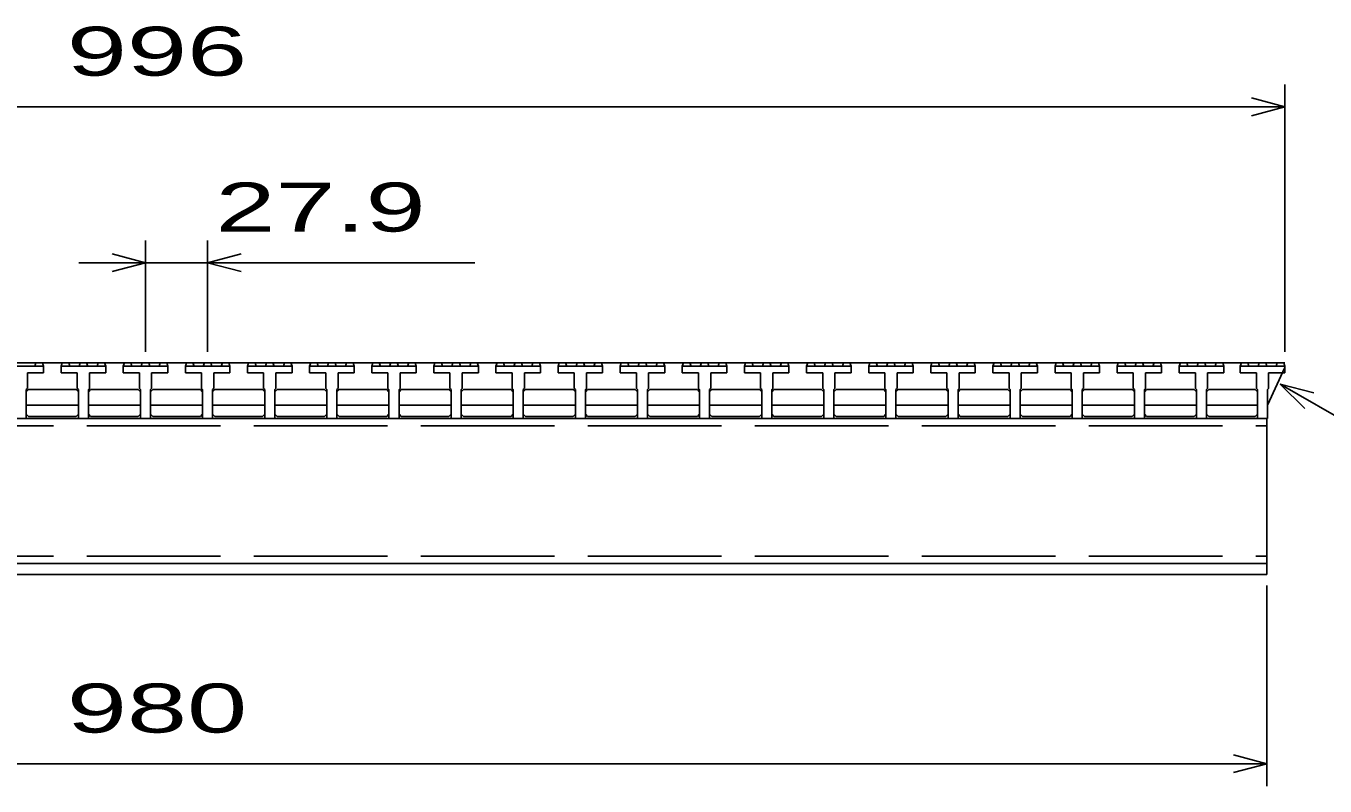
# Model space of a CAD drawing. Units: millimetres, scale not verified. Extents: x -1820 to 1731, y -1282 to 1054.
# Drawn here: x -988 to -405, y -677 to -336 of the extents above; entities that cross this region are included whole.
import ezdxf
from ezdxf.enums import TextEntityAlignment as Align

# ---------------------------------------------------------------- set-up
doc = ezdxf.new("R2010")
doc.units = ezdxf.units.MM
doc.header["$LTSCALE"] = 10
doc.linetypes.add('DASHED', pattern=[7.5, 6, -1.5])
doc.layers.add('16', color=3, linetype='Continuous', lineweight=25)
doc.layers.add('22', color=2, linetype='Continuous', lineweight=25)
doc.styles.add('ベクトル', font='')
doc.styles.get('ベクトル').set_extended_font_data('ベクトル')

msp = doc.modelspace()

# ---------------------------------------------------------------- linework, layer by layer
at = {"layer": '16'}
for p, q in [((-1419, -487), (-423, -487)), ((-980.5, -488.5), (-1000.5, -488.5)), ((-984.4, -488.5), (-983.9, -487)), ((-983.9, -487), (-981, -487)), ((-981, -487), (-980.5, -488.5)), ((-980.5, -491.5), (-980.5, -488.5)), ((-972.6, -488.5), (-972.1, -487)), ((-972.6, -488.5), (-972.6, -491.5)), ((-952.6, -488.5), (-972.6, -488.5)), ((-972.1, -487), (-969.2, -487)), ((-969.2, -487), (-968.7, -488.5)), ((-964.55, -488.5), (-964.05, -487)), ((-964.05, -487), (-961.15, -487)), ((-961.15, -487), (-960.65, -488.5)), ((-956.5, -488.5), (-956, -487)), ((-956, -487), (-953.1, -487)), ((-953.1, -487), (-952.6, -488.5)), ((-952.6, -491.5), (-952.6, -488.5)), ((-944.7, -488.5), (-944.2, -487)), ((-944.7, -488.5), (-944.7, -491.5)), ((-924.7, -488.5), (-944.7, -488.5)), ((-944.2, -487), (-941.3, -487)), ((-941.3, -487), (-940.8, -488.5)), ((-936.65, -488.5), (-936.15, -487)), ((-936.15, -487), (-933.25, -487)), ((-933.25, -487), (-932.75, -488.5)), ((-928.6, -488.5), (-928.1, -487)), ((-928.1, -487), (-925.2, -487)), ((-925.2, -487), (-924.7, -488.5)), ((-924.7, -491.5), (-924.7, -488.5)), ((-916.8, -488.5), (-916.3, -487)), ((-916.8, -488.5), (-916.8, -491.5)), ((-896.8, -488.5), (-916.8, -488.5)), ((-916.3, -487), (-913.4, -487)), ((-913.4, -487), (-912.9, -488.5)), ((-908.75, -488.5), (-908.25, -487)), ((-908.25, -487), (-905.35, -487)), ((-905.35, -487), (-904.85, -488.5)), ((-900.7, -488.5), (-900.2, -487)), ((-900.2, -487), (-897.3, -487)), ((-897.3, -487), (-896.8, -488.5)), ((-896.8, -491.5), (-896.8, -488.5)), ((-888.9, -488.5), (-888.4, -487)), ((-888.9, -488.5), (-888.9, -491.5)), ((-868.9, -488.5), (-888.9, -488.5)), ((-888.4, -487), (-885.5, -487)), ((-885.5, -487), (-885, -488.5)), ((-880.85, -488.5), (-880.35, -487)), ((-880.35, -487), (-877.45, -487)), ((-877.45, -487), (-876.95, -488.5)), ((-872.8, -488.5), (-872.3, -487)), ((-872.3, -487), (-869.4, -487)), ((-869.4, -487), (-868.9, -488.5)), ((-868.9, -491.5), (-868.9, -488.5)), ((-861, -488.5), (-860.5, -487)), ((-861, -488.5), (-861, -491.5)), ((-841, -488.5), (-861, -488.5)), ((-860.5, -487), (-857.6, -487)), ((-857.6, -487), (-857.1, -488.5)), ((-852.95, -488.5), (-852.45, -487)), ((-852.45, -487), (-849.55, -487)), ((-849.55, -487), (-849.05, -488.5)), ((-844.9, -488.5), (-844.4, -487)), ((-844.4, -487), (-841.5, -487)), ((-841.5, -487), (-841, -488.5)), ((-841, -491.5), (-841, -488.5)), ((-833.1, -488.5), (-832.6, -487)), ((-833.1, -488.5), (-833.1, -491.5)), ((-813.1, -488.5), (-833.1, -488.5)), ((-832.6, -487), (-829.7, -487)), ((-829.7, -487), (-829.2, -488.5)), ((-825.05, -488.5), (-824.55, -487)), ((-824.55, -487), (-821.65, -487)), ((-821.65, -487), (-821.15, -488.5)), ((-817, -488.5), (-816.5, -487)), ((-816.5, -487), (-813.6, -487)), ((-813.6, -487), (-813.1, -488.5)), ((-813.1, -491.5), (-813.1, -488.5)), ((-805.2, -488.5), (-804.7, -487)), ((-805.2, -488.5), (-805.2, -491.5)), ((-785.2, -488.5), (-805.2, -488.5)), ((-804.7, -487), (-801.8, -487)), ((-801.8, -487), (-801.3, -488.5)), ((-797.15, -488.5), (-796.65, -487)), ((-796.65, -487), (-793.75, -487)), ((-793.75, -487), (-793.25, -488.5)), ((-789.1, -488.5), (-788.6, -487)), ((-788.6, -487), (-785.7, -487)), ((-785.7, -487), (-785.2, -488.5)), ((-785.2, -491.5), (-785.2, -488.5)), ((-777.3, -488.5), (-776.8, -487)), ((-777.3, -488.5), (-777.3, -491.5)), ((-757.3, -488.5), (-777.3, -488.5)), ((-776.8, -487), (-773.9, -487)), ((-773.9, -487), (-773.4, -488.5)), ((-769.25, -488.5), (-768.75, -487)), ((-768.75, -487), (-765.85, -487)), ((-765.85, -487), (-765.35, -488.5)), ((-761.2, -488.5), (-760.7, -487)), ((-760.7, -487), (-757.8, -487)), ((-757.8, -487), (-757.3, -488.5)), ((-757.3, -491.5), (-757.3, -488.5)), ((-749.4, -488.5), (-748.9, -487)), ((-749.4, -488.5), (-749.4, -491.5)), ((-729.4, -488.5), (-749.4, -488.5)), ((-748.9, -487), (-746, -487)), ((-746, -487), (-745.5, -488.5)), ((-741.35, -488.5), (-740.85, -487)), ((-740.85, -487), (-737.95, -487)), ((-737.95, -487), (-737.45, -488.5)), ((-733.3, -488.5), (-732.8, -487)), ((-732.8, -487), (-729.9, -487)), ((-729.9, -487), (-729.4, -488.5)), ((-729.4, -491.5), (-729.4, -488.5)), ((-721.5, -488.5), (-721, -487)), ((-721.5, -488.5), (-721.5, -491.5)), ((-701.5, -488.5), (-721.5, -488.5)), ((-721, -487), (-718.1, -487)), ((-718.1, -487), (-717.6, -488.5)), ((-713.45, -488.5), (-712.95, -487)), ((-712.95, -487), (-710.05, -487)), ((-710.05, -487), (-709.55, -488.5)), ((-705.4, -488.5), (-704.9, -487)), ((-704.9, -487), (-702, -487)), ((-702, -487), (-701.5, -488.5)), ((-701.5, -491.5), (-701.5, -488.5)), ((-693.6, -488.5), (-693.1, -487)), ((-693.6, -488.5), (-693.6, -491.5)), ((-673.6, -488.5), (-693.6, -488.5)), ((-693.1, -487), (-690.2, -487)), ((-690.2, -487), (-689.7, -488.5)), ((-685.55, -488.5), (-685.05, -487)), ((-685.05, -487), (-682.15, -487)), ((-682.15, -487), (-681.65, -488.5)), ((-677.5, -488.5), (-677, -487)), ((-677, -487), (-674.1, -487)), ((-674.1, -487), (-673.6, -488.5)), ((-673.6, -491.5), (-673.6, -488.5)), ((-665.7, -488.5), (-665.2, -487)), ((-665.7, -488.5), (-665.7, -491.5)), ((-645.7, -488.5), (-665.7, -488.5)), ((-665.2, -487), (-662.3, -487)), ((-662.3, -487), (-661.8, -488.5)), ((-657.65, -488.5), (-657.15, -487)), ((-657.15, -487), (-654.25, -487)), ((-654.25, -487), (-653.75, -488.5)), ((-649.6, -488.5), (-649.1, -487)), ((-649.1, -487), (-646.2, -487)), ((-646.2, -487), (-645.7, -488.5)), ((-645.7, -491.5), (-645.7, -488.5)), ((-637.8, -488.5), (-637.3, -487)), ((-637.8, -488.5), (-637.8, -491.5)), ((-617.8, -488.5), (-637.8, -488.5)), ((-637.3, -487), (-634.4, -487)), ((-634.4, -487), (-633.9, -488.5)), ((-629.75, -488.5), (-629.25, -487)), ((-629.25, -487), (-626.35, -487)), ((-626.35, -487), (-625.85, -488.5)), ((-621.7, -488.5), (-621.2, -487)), ((-621.2, -487), (-618.3, -487)), ((-618.3, -487), (-617.8, -488.5)), ((-617.8, -491.5), (-617.8, -488.5)), ((-609.9, -488.5), (-609.4, -487)), ((-609.9, -488.5), (-609.9, -491.5)), ((-589.9, -488.5), (-609.9, -488.5)), ((-609.4, -487), (-606.5, -487)), ((-606.5, -487), (-606, -488.5)), ((-601.85, -488.5), (-601.35, -487)), ((-601.35, -487), (-598.45, -487)), ((-598.45, -487), (-597.95, -488.5)), ((-593.8, -488.5), (-593.3, -487)), ((-593.3, -487), (-590.4, -487)), ((-590.4, -487), (-589.9, -488.5)), ((-589.9, -491.5), (-589.9, -488.5)), ((-582, -488.5), (-581.5, -487)), ((-582, -488.5), (-582, -491.5)), ((-562, -488.5), (-582, -488.5)), ((-581.5, -487), (-578.6, -487)), ((-578.6, -487), (-578.1, -488.5)), ((-573.95, -488.5), (-573.45, -487)), ((-573.45, -487), (-570.55, -487)), ((-570.55, -487), (-570.05, -488.5)), ((-565.9, -488.5), (-565.4, -487)), ((-565.4, -487), (-562.5, -487)), ((-562.5, -487), (-562, -488.5)), ((-562, -491.5), (-562, -488.5)), ((-554.1, -488.5), (-553.6, -487)), ((-554.1, -488.5), (-554.1, -491.5)), ((-534.1, -488.5), (-554.1, -488.5)), ((-553.6, -487), (-550.7, -487)), ((-550.7, -487), (-550.2, -488.5)), ((-546.05, -488.5), (-545.55, -487)), ((-545.55, -487), (-542.65, -487)), ((-542.65, -487), (-542.15, -488.5)), ((-538, -488.5), (-537.5, -487)), ((-537.5, -487), (-534.6, -487)), ((-534.6, -487), (-534.1, -488.5)), ((-534.1, -491.5), (-534.1, -488.5)), ((-526.2, -488.5), (-525.7, -487)), ((-526.2, -488.5), (-526.2, -491.5)), ((-506.2, -488.5), (-526.2, -488.5)), ((-525.7, -487), (-522.8, -487)), ((-522.8, -487), (-522.3, -488.5)), ((-518.15, -488.5), (-517.65, -487)), ((-517.65, -487), (-514.75, -487)), ((-514.75, -487), (-514.25, -488.5)), ((-510.1, -488.5), (-509.6, -487)), ((-509.6, -487), (-506.7, -487)), ((-506.7, -487), (-506.2, -488.5)), ((-506.2, -491.5), (-506.2, -488.5)), ((-498.3, -488.5), (-497.8, -487)), ((-498.3, -488.5), (-498.3, -491.5)), ((-478.3, -488.5), (-498.3, -488.5)), ((-497.8, -487), (-494.9, -487)), ((-494.9, -487), (-494.4, -488.5)), ((-490.25, -488.5), (-489.75, -487)), ((-489.75, -487), (-486.85, -487)), ((-486.85, -487), (-486.35, -488.5)), ((-482.2, -488.5), (-481.7, -487)), ((-481.7, -487), (-478.8, -487)), ((-478.8, -487), (-478.3, -488.5)), ((-478.3, -491.5), (-478.3, -488.5)), ((-470.4, -488.5), (-469.9, -487)), ((-470.4, -488.5), (-470.4, -491.5)), ((-450.4, -488.5), (-470.4, -488.5)), ((-469.9, -487), (-467, -487)), ((-467, -487), (-466.5, -488.5)), ((-462.35, -488.5), (-461.85, -487)), ((-461.85, -487), (-458.95, -487)), ((-458.95, -487), (-458.45, -488.5)), ((-454.3, -488.5), (-453.8, -487)), ((-453.8, -487), (-450.9, -487)), ((-450.9, -487), (-450.4, -488.5)), ((-450.4, -491.5), (-450.4, -488.5)), ((-443, -488.5), (-442.5, -487)), ((-443, -488.5), (-443, -491.5)), ((-423, -488.5), (-443, -488.5)), ((-442.5, -487), (-439.6, -487)), ((-439.6, -487), (-439.1, -488.5)), ((-434.95, -488.5), (-434.45, -487)), ((-434.45, -487), (-431.55, -487)), ((-431.55, -487), (-431.05, -488.5)), ((-430.75, -506), (-423, -489)), ((-426.9, -488.5), (-426.4, -487)), ((-426.4, -487), (-423.5, -487)), ((-423.5, -487), (-423, -488.5)), ((-423, -491.5), (-423, -488.5)), ((-987.75, -498.5), (-987.75, -491.5)), ((-987.75, -491.5), (-980.5, -491.5)), ((-972.6, -491.5), (-965.35, -491.5)), ((-965.35, -491.5), (-965.35, -498.5)), ((-959.85, -498.5), (-959.85, -491.5)), ((-959.85, -491.5), (-952.6, -491.5)), ((-944.7, -491.5), (-937.45, -491.5)), ((-937.45, -491.5), (-937.45, -498.5)), ((-931.95, -498.5), (-931.95, -491.5)), ((-931.95, -491.5), (-924.7, -491.5)), ((-916.8, -491.5), (-909.55, -491.5)), ((-909.55, -491.5), (-909.55, -498.5)), ((-904.05, -498.5), (-904.05, -491.5)), ((-904.05, -491.5), (-896.8, -491.5)), ((-888.9, -491.5), (-881.65, -491.5)), ((-881.65, -491.5), (-881.65, -498.5)), ((-876.15, -498.5), (-876.15, -491.5)), ((-876.15, -491.5), (-868.9, -491.5)), ((-861, -491.5), (-853.75, -491.5)), ((-853.75, -491.5), (-853.75, -498.5)), ((-848.25, -498.5), (-848.25, -491.5)), ((-848.25, -491.5), (-841, -491.5)), ((-833.1, -491.5), (-825.85, -491.5)), ((-825.85, -491.5), (-825.85, -498.5)), ((-820.35, -498.5), (-820.35, -491.5)), ((-820.35, -491.5), (-813.1, -491.5)), ((-805.2, -491.5), (-797.95, -491.5)), ((-797.95, -491.5), (-797.95, -498.5)), ((-792.45, -498.5), (-792.45, -491.5)), ((-792.45, -491.5), (-785.2, -491.5)), ((-777.3, -491.5), (-770.05, -491.5)), ((-770.05, -491.5), (-770.05, -498.5)), ((-764.55, -498.5), (-764.55, -491.5)), ((-764.55, -491.5), (-757.3, -491.5)), ((-749.4, -491.5), (-742.15, -491.5)), ((-742.15, -491.5), (-742.15, -498.5)), ((-736.65, -498.5), (-736.65, -491.5)), ((-736.65, -491.5), (-729.4, -491.5)), ((-721.5, -491.5), (-714.25, -491.5)), ((-714.25, -491.5), (-714.25, -498.5)), ((-708.75, -498.5), (-708.75, -491.5)), ((-708.75, -491.5), (-701.5, -491.5)), ((-693.6, -491.5), (-686.35, -491.5)), ((-686.35, -491.5), (-686.35, -498.5)), ((-680.85, -498.5), (-680.85, -491.5)), ((-680.85, -491.5), (-673.6, -491.5)), ((-665.7, -491.5), (-658.45, -491.5)), ((-658.45, -491.5), (-658.45, -498.5)), ((-652.95, -498.5), (-652.95, -491.5)), ((-652.95, -491.5), (-645.7, -491.5)), ((-637.8, -491.5), (-630.55, -491.5)), ((-630.55, -491.5), (-630.55, -498.5)), ((-625.05, -498.5), (-625.05, -491.5)), ((-625.05, -491.5), (-617.8, -491.5)), ((-609.9, -491.5), (-602.65, -491.5)), ((-602.65, -491.5), (-602.65, -498.5)), ((-597.15, -498.5), (-597.15, -491.5)), ((-597.15, -491.5), (-589.9, -491.5)), ((-582, -491.5), (-574.75, -491.5)), ((-574.75, -491.5), (-574.75, -498.5)), ((-569.25, -498.5), (-569.25, -491.5)), ((-569.25, -491.5), (-562, -491.5)), ((-554.1, -491.5), (-546.85, -491.5)), ((-546.85, -491.5), (-546.85, -498.5)), ((-541.35, -498.5), (-541.35, -491.5)), ((-541.35, -491.5), (-534.1, -491.5)), ((-526.2, -491.5), (-518.95, -491.5)), ((-518.95, -491.5), (-518.95, -498.5)), ((-513.45, -498.5), (-513.45, -491.5)), ((-513.45, -491.5), (-506.2, -491.5)), ((-498.3, -491.5), (-491.05, -491.5)), ((-491.05, -491.5), (-491.05, -498.5)), ((-485.55, -498.5), (-485.55, -491.5)), ((-485.55, -491.5), (-478.3, -491.5)), ((-470.4, -491.5), (-463.15, -491.5)), ((-463.15, -491.5), (-463.15, -498.5)), ((-457.65, -498.5), (-457.65, -491.5)), ((-457.65, -491.5), (-450.4, -491.5)), ((-443, -491.5), (-435.75, -491.5)), ((-435.75, -491.5), (-435.75, -498.5)), ((-430.25, -498.5), (-430.25, -491.5)), ((-430.25, -491.5), (-423, -491.5)), ((-988.25, -499), (-987.75, -498.5)), ((-988.25, -512), (-988.25, -499)), ((-988.25, -500), (-987.25, -499)), ((-987.25, -499), (-965.85, -499)), ((-965.85, -499), (-964.85, -500)), ((-965.35, -498.5), (-964.85, -499)), ((-964.85, -499), (-964.85, -512)), ((-960.35, -499), (-959.85, -498.5)), ((-960.35, -512), (-960.35, -499)), ((-960.35, -500), (-959.35, -499)), ((-959.35, -499), (-937.95, -499)), ((-937.95, -499), (-936.95, -500)), ((-937.45, -498.5), (-936.95, -499)), ((-936.95, -499), (-936.95, -512)), ((-932.45, -499), (-931.95, -498.5)), ((-932.45, -512), (-932.45, -499)), ((-932.45, -500), (-931.45, -499)), ((-931.45, -499), (-910.05, -499)), ((-910.05, -499), (-909.05, -500)), ((-909.55, -498.5), (-909.05, -499)), ((-909.05, -499), (-909.05, -512)), ((-904.55, -499), (-904.05, -498.5)), ((-904.55, -512), (-904.55, -499)), ((-904.55, -500), (-903.55, -499)), ((-903.55, -499), (-882.15, -499)), ((-882.15, -499), (-881.15, -500)), ((-881.65, -498.5), (-881.15, -499)), ((-881.15, -499), (-881.15, -512)), ((-876.65, -499), (-876.15, -498.5)), ((-876.65, -512), (-876.65, -499)), ((-876.65, -500), (-875.65, -499)), ((-875.65, -499), (-854.25, -499)), ((-854.25, -499), (-853.25, -500)), ((-853.75, -498.5), (-853.25, -499)), ((-853.25, -499), (-853.25, -512)), ((-848.75, -499), (-848.25, -498.5)), ((-848.75, -512), (-848.75, -499)), ((-848.75, -500), (-847.75, -499)), ((-847.75, -499), (-826.35, -499)), ((-826.35, -499), (-825.35, -500)), ((-825.85, -498.5), (-825.35, -499)), ((-825.35, -499), (-825.35, -512)), ((-820.85, -499), (-820.35, -498.5)), ((-820.85, -512), (-820.85, -499)), ((-820.85, -500), (-819.85, -499)), ((-819.85, -499), (-798.45, -499)), ((-798.45, -499), (-797.45, -500)), ((-797.95, -498.5), (-797.45, -499)), ((-797.45, -499), (-797.45, -512)), ((-792.95, -499), (-792.45, -498.5)), ((-792.95, -512), (-792.95, -499)), ((-792.95, -500), (-791.95, -499)), ((-791.95, -499), (-770.55, -499)), ((-770.55, -499), (-769.55, -500)), ((-770.05, -498.5), (-769.55, -499)), ((-769.55, -499), (-769.55, -512)), ((-765.05, -499), (-764.55, -498.5)), ((-765.05, -512), (-765.05, -499)), ((-765.05, -500), (-764.05, -499)), ((-764.05, -499), (-742.65, -499)), ((-742.65, -499), (-741.65, -500)), ((-742.15, -498.5), (-741.65, -499)), ((-741.65, -499), (-741.65, -512)), ((-737.15, -499), (-736.65, -498.5)), ((-737.15, -512), (-737.15, -499)), ((-737.15, -500), (-736.15, -499)), ((-736.15, -499), (-714.75, -499)), ((-714.75, -499), (-713.75, -500)), ((-714.25, -498.5), (-713.75, -499)), ((-713.75, -499), (-713.75, -512)), ((-709.25, -499), (-708.75, -498.5)), ((-709.25, -512), (-709.25, -499)), ((-709.25, -500), (-708.25, -499)), ((-708.25, -499), (-686.85, -499)), ((-686.85, -499), (-685.85, -500)), ((-686.35, -498.5), (-685.85, -499)), ((-685.85, -499), (-685.85, -512)), ((-681.35, -499), (-680.85, -498.5)), ((-681.35, -512), (-681.35, -499)), ((-681.35, -500), (-680.35, -499)), ((-680.35, -499), (-658.95, -499)), ((-658.95, -499), (-657.95, -500)), ((-658.45, -498.5), (-657.95, -499)), ((-657.95, -499), (-657.95, -512)), ((-653.45, -499), (-652.95, -498.5)), ((-653.45, -512), (-653.45, -499)), ((-653.45, -500), (-652.45, -499)), ((-652.45, -499), (-631.05, -499)), ((-631.05, -499), (-630.05, -500)), ((-630.55, -498.5), (-630.05, -499)), ((-630.05, -499), (-630.05, -512)), ((-625.55, -499), (-625.05, -498.5)), ((-625.55, -512), (-625.55, -499)), ((-625.55, -500), (-624.55, -499)), ((-624.55, -499), (-603.15, -499)), ((-603.15, -499), (-602.15, -500)), ((-602.65, -498.5), (-602.15, -499)), ((-602.15, -499), (-602.15, -512)), ((-597.65, -499), (-597.15, -498.5)), ((-597.65, -512), (-597.65, -499)), ((-597.65, -500), (-596.65, -499)), ((-596.65, -499), (-575.25, -499)), ((-575.25, -499), (-574.25, -500)), ((-574.75, -498.5), (-574.25, -499)), ((-574.25, -499), (-574.25, -512)), ((-569.75, -499), (-569.25, -498.5)), ((-569.75, -512), (-569.75, -499)), ((-569.75, -500), (-568.75, -499)), ((-568.75, -499), (-547.35, -499)), ((-547.35, -499), (-546.35, -500)), ((-546.85, -498.5), (-546.35, -499)), ((-546.35, -499), (-546.35, -512)), ((-541.85, -499), (-541.35, -498.5)), ((-541.85, -512), (-541.85, -499)), ((-541.85, -500), (-540.85, -499)), ((-540.85, -499), (-519.45, -499)), ((-519.45, -499), (-518.45, -500)), ((-518.95, -498.5), (-518.45, -499)), ((-518.45, -499), (-518.45, -512)), ((-513.95, -499), (-513.45, -498.5)), ((-513.95, -512), (-513.95, -499)), ((-513.95, -500), (-512.95, -499)), ((-512.95, -499), (-491.55, -499)), ((-491.55, -499), (-490.55, -500)), ((-491.05, -498.5), (-490.55, -499)), ((-490.55, -499), (-490.55, -512)), ((-486.05, -499), (-485.55, -498.5)), ((-486.05, -512), (-486.05, -499)), ((-486.05, -500), (-485.05, -499)), ((-485.05, -499), (-463.65, -499)), ((-463.65, -499), (-462.65, -500)), ((-463.15, -498.5), (-462.65, -499)), ((-462.65, -499), (-462.65, -512)), ((-458.15, -499), (-457.65, -498.5)), ((-458.15, -512), (-458.15, -499)), ((-458.15, -500), (-457.15, -499)), ((-457.15, -499), (-436.25, -499)), ((-436.25, -499), (-435.25, -500)), ((-435.75, -498.5), (-435.25, -499)), ((-435.25, -499), (-435.25, -512)), ((-430.75, -499), (-430.25, -498.5)), ((-430.75, -512), (-430.75, -499)), ((-988.25, -506), (-964.85, -506)), ((-960.35, -506), (-936.95, -506)), ((-932.45, -506), (-909.05, -506)), ((-904.55, -506), (-881.15, -506)), ((-876.65, -506), (-853.25, -506)), ((-848.75, -506), (-825.35, -506)), ((-820.85, -506), (-797.45, -506)), ((-792.95, -506), (-769.55, -506)), ((-765.05, -506), (-741.65, -506)), ((-737.15, -506), (-713.75, -506)), ((-709.25, -506), (-685.85, -506)), ((-681.35, -506), (-657.95, -506)), ((-653.45, -506), (-630.05, -506)), ((-625.55, -506), (-602.15, -506)), ((-597.65, -506), (-574.25, -506)), ((-569.75, -506), (-546.35, -506)), ((-541.85, -506), (-518.45, -506)), ((-513.95, -506), (-490.55, -506)), ((-486.05, -506), (-462.65, -506)), ((-458.15, -506), (-435.25, -506)), ((-1411, -512), (-431, -512)), ((-992.75, -512), (-988.25, -512)), ((-987.25, -511), (-988.25, -510)), ((-965.85, -511), (-987.25, -511)), ((-964.85, -510), (-965.85, -511)), ((-964.85, -512), (-960.35, -512)), ((-959.35, -511), (-960.35, -510)), ((-937.95, -511), (-959.35, -511)), ((-936.95, -510), (-937.95, -511)), ((-936.95, -512), (-932.45, -512)), ((-931.45, -511), (-932.45, -510)), ((-910.05, -511), (-931.45, -511)), ((-909.05, -510), (-910.05, -511)), ((-909.05, -512), (-904.55, -512)), ((-903.55, -511), (-904.55, -510)), ((-882.15, -511), (-903.55, -511)), ((-881.15, -510), (-882.15, -511)), ((-881.15, -512), (-876.65, -512)), ((-875.65, -511), (-876.65, -510)), ((-854.25, -511), (-875.65, -511)), ((-853.25, -510), (-854.25, -511)), ((-853.25, -512), (-848.75, -512)), ((-847.75, -511), (-848.75, -510)), ((-826.35, -511), (-847.75, -511)), ((-825.35, -510), (-826.35, -511)), ((-825.35, -512), (-820.85, -512)), ((-819.85, -511), (-820.85, -510)), ((-798.45, -511), (-819.85, -511)), ((-797.45, -510), (-798.45, -511)), ((-797.45, -512), (-792.95, -512)), ((-791.95, -511), (-792.95, -510)), ((-770.55, -511), (-791.95, -511)), ((-769.55, -510), (-770.55, -511)), ((-769.55, -512), (-765.05, -512)), ((-764.05, -511), (-765.05, -510)), ((-742.65, -511), (-764.05, -511)), ((-741.65, -510), (-742.65, -511)), ((-741.65, -512), (-737.15, -512)), ((-736.15, -511), (-737.15, -510)), ((-714.75, -511), (-736.15, -511)), ((-713.75, -510), (-714.75, -511)), ((-713.75, -512), (-709.25, -512)), ((-708.25, -511), (-709.25, -510)), ((-686.85, -511), (-708.25, -511)), ((-685.85, -510), (-686.85, -511)), ((-685.85, -512), (-681.35, -512)), ((-680.35, -511), (-681.35, -510)), ((-658.95, -511), (-680.35, -511)), ((-657.95, -510), (-658.95, -511)), ((-657.95, -512), (-653.45, -512)), ((-652.45, -511), (-653.45, -510)), ((-631.05, -511), (-652.45, -511)), ((-630.05, -510), (-631.05, -511)), ((-630.05, -512), (-625.55, -512)), ((-624.55, -511), (-625.55, -510)), ((-603.15, -511), (-624.55, -511)), ((-602.15, -510), (-603.15, -511)), ((-602.15, -512), (-597.65, -512)), ((-596.65, -511), (-597.65, -510)), ((-575.25, -511), (-596.65, -511)), ((-574.25, -510), (-575.25, -511)), ((-574.25, -512), (-569.75, -512)), ((-568.75, -511), (-569.75, -510)), ((-547.35, -511), (-568.75, -511)), ((-546.35, -510), (-547.35, -511)), ((-546.35, -512), (-541.85, -512)), ((-540.85, -511), (-541.85, -510)), ((-519.45, -511), (-540.85, -511)), ((-518.45, -510), (-519.45, -511)), ((-518.45, -512), (-513.95, -512)), ((-512.95, -511), (-513.95, -510)), ((-491.55, -511), (-512.95, -511)), ((-490.55, -510), (-491.55, -511)), ((-490.55, -512), (-486.05, -512)), ((-485.05, -511), (-486.05, -510)), ((-463.65, -511), (-485.05, -511)), ((-462.65, -510), (-463.65, -511)), ((-462.65, -512), (-458.15, -512)), ((-457.15, -511), (-458.15, -510)), ((-436.25, -511), (-457.15, -511)), ((-435.25, -510), (-436.25, -511)), ((-435.25, -512), (-430.75, -512)), ((-431, -512), (-431, -577)), ((-431, -577), (-1411, -577)), ((-431, -582), (-431, -577)), ((-1411, -582), (-431, -582))]:
    msp.add_line(p, q, dxfattribs=at)
at = {"layer": '16', "linetype": 'DASHED'}
for p, q in [((-1411, -515.2), (-431, -515.2)), ((-1411, -573.8), (-431, -573.8))]:
    msp.add_line(p, q, dxfattribs=at)
at = {"layer": '22', "color": 4}
for p, q in [((-423, -482), (-423, -362)), ((-1419, -372), (-423, -372)), ((-423, -372), (-438, -368)), ((-438, -376), (-423, -372)), ((-934.7, -482), (-934.7, -432)), ((-906.8, -432), (-906.8, -482)), ((-934.7, -442), (-964.7, -442)), ((-934.7, -442), (-949.7, -438)), ((-949.7, -446), (-934.7, -442)), ((-934.7, -442), (-906.8, -442)), ((-906.8, -442), (-891.8, -438)), ((-891.8, -446), (-906.8, -442)), ((-906.8, -442), (-786.8, -442)), ((-410, -500.5), (-425, -496.5)), ((-414, -507.5), (-425, -496.5)), ((-388, -517.9), (-425, -496.5)), ((-431, -677), (-431, -587)), ((-431, -667), (-446, -663)), ((-1411, -667), (-431, -667)), ((-446, -671), (-431, -667))]:
    msp.add_line(p, q, dxfattribs=at)

# ---------------------------------------------------------------- texts
at = {"layer": '22', "style": 'ベクトル', "width": 1.65}
for s, p in [(' 996 ', (-983.5, -347)), (' 27.9 ', (-916.8, -417)), (' 980 ', (-983.5, -642))]:
    msp.add_text(s, height=21.99, dxfattribs=at).set_placement(p, align=Align.MIDDLE_LEFT)

doc.saveas('drawing.dxf')
